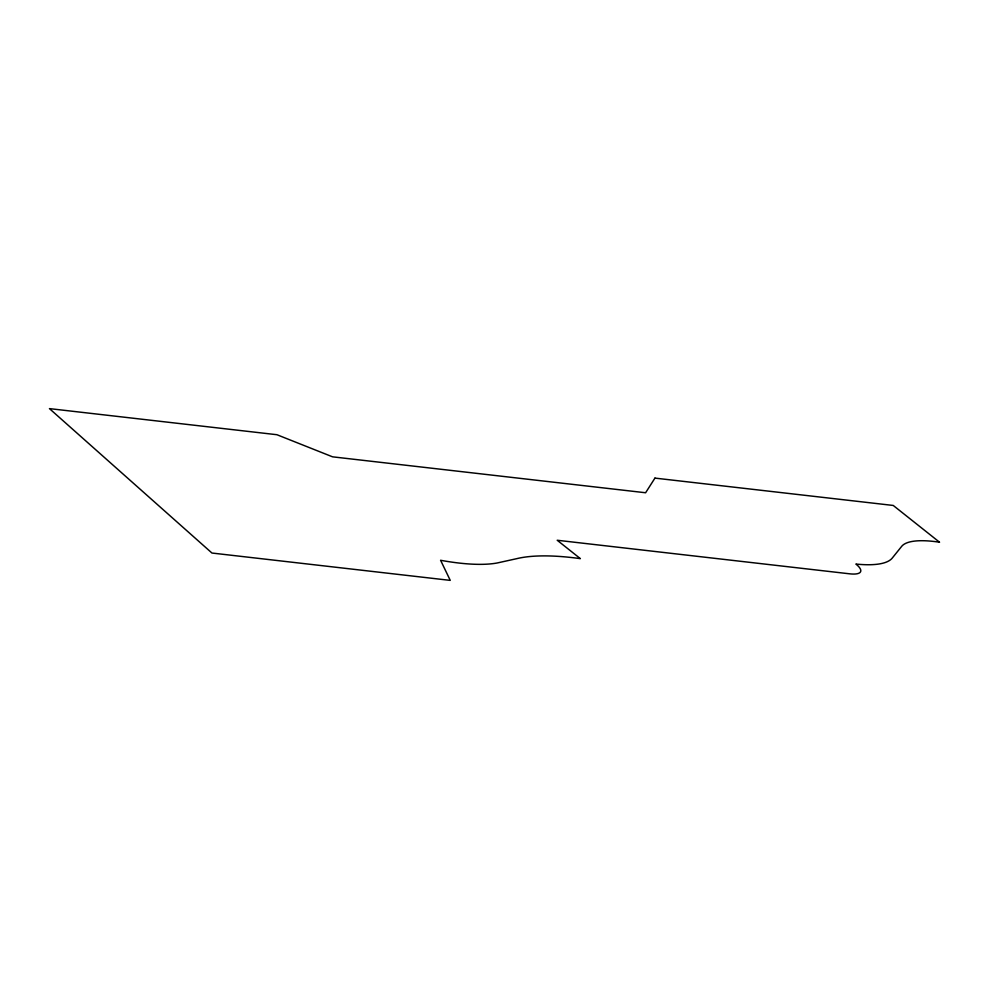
<?xml version="1.0" encoding="UTF-8"?>
<svg xmlns="http://www.w3.org/2000/svg" width="989" height="989" viewBox="0 0 989 989"><rect width="100%" height="100%" fill="white"/><g stroke="black" fill="none" stroke-linecap="round" stroke-linejoin="round"><path stroke-width="1.48" d="M654.941 478.107L645.607 492.757L332.564 456.831L276.92 434.715L49.45 408.618L211.955 553.036L450.255 580.382L440.587 560.281A148.214 42.094 20.7 0 0 497.22 562.976L516.641 558.686A199.963 56.793 20.7 0 1 580.358 558.637L557.203 540.254L849.662 573.818A28.273 8.036 20.7 0 0 855.881 564.051A102.077 28.99 20.7 0 0 892.276 558.043L901.696 546.336A85.82 24.379 20.7 0 1 939.55 542.219L893.24 505.453L654.941 478.107"/></g></svg>
